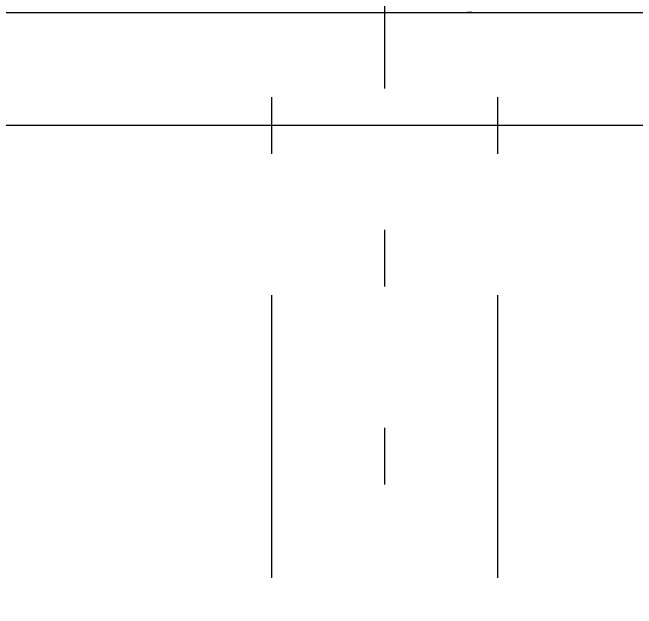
# Model space of a CAD drawing. Header units: inches. Extents: x 21 to 132, y 19 to 196.
# Drawn here: x 62.792 to 63.895, y 51.112 to 52.166 of the extents above; entities that cross this region are included whole.
import ezdxf

# ---------------------------------------------------------------- set-up
doc = ezdxf.new("R2010")
doc.units = ezdxf.units.IN
doc.header["$MEASUREMENT"] = 0
doc.linetypes.add('DIVIDE', pattern=[1.25, 0.5, -0.25, 0, -0.25, 0, -0.25])
for name, color, linetype in [('ax', 40, 'DIVIDE'), ('fur', 253, 'Continuous'), ('inwall', 41, 'Continuous')]:
    doc.layers.add(name, color=color, linetype=linetype)

# ---------------------------------------------------------------- blocks, each defined once
blk = doc.blocks.new('Mann8')
at = {"layer": 'fur', "linetype": 'Continuous'}
blk.add_lwpolyline([(173.64, -521.48), (173.88, -521.5), (174.13, -521.5), (174.37, -521.48)], dxfattribs=at)

msp = doc.modelspace()

# ---------------------------------------------------------------- linework, layer by layer
at = {"layer": 'ax'}
for p, q in [((63.44941, 59.78144), (63.44941, 47.56601)), ((63.24941, 54.56601), (63.24941, 47.56601)), ((63.64941, 54.56601), (63.64941, 47.56601))]:
    msp.add_line(p, q, dxfattribs=at)
at = {"layer": 'inwall'}
for p, q in [((61.54941, 52.16601), (63.64941, 52.16601)), ((63.64941, 52.16601), (65.04941, 52.16601)), ((65.04941, 51.96601), (61.60501, 51.96601))]:
    msp.add_line(p, q, dxfattribs=at)

# ---------------------------------------------------------------- block references
at = {"layer": 'inwall', "xscale": -0.01, "yscale": 0.01, "zscale": 0.01}
msp.add_blockref('Mann8', (65.34019, 57.38101), dxfattribs=at)

doc.saveas('drawing.dxf')
